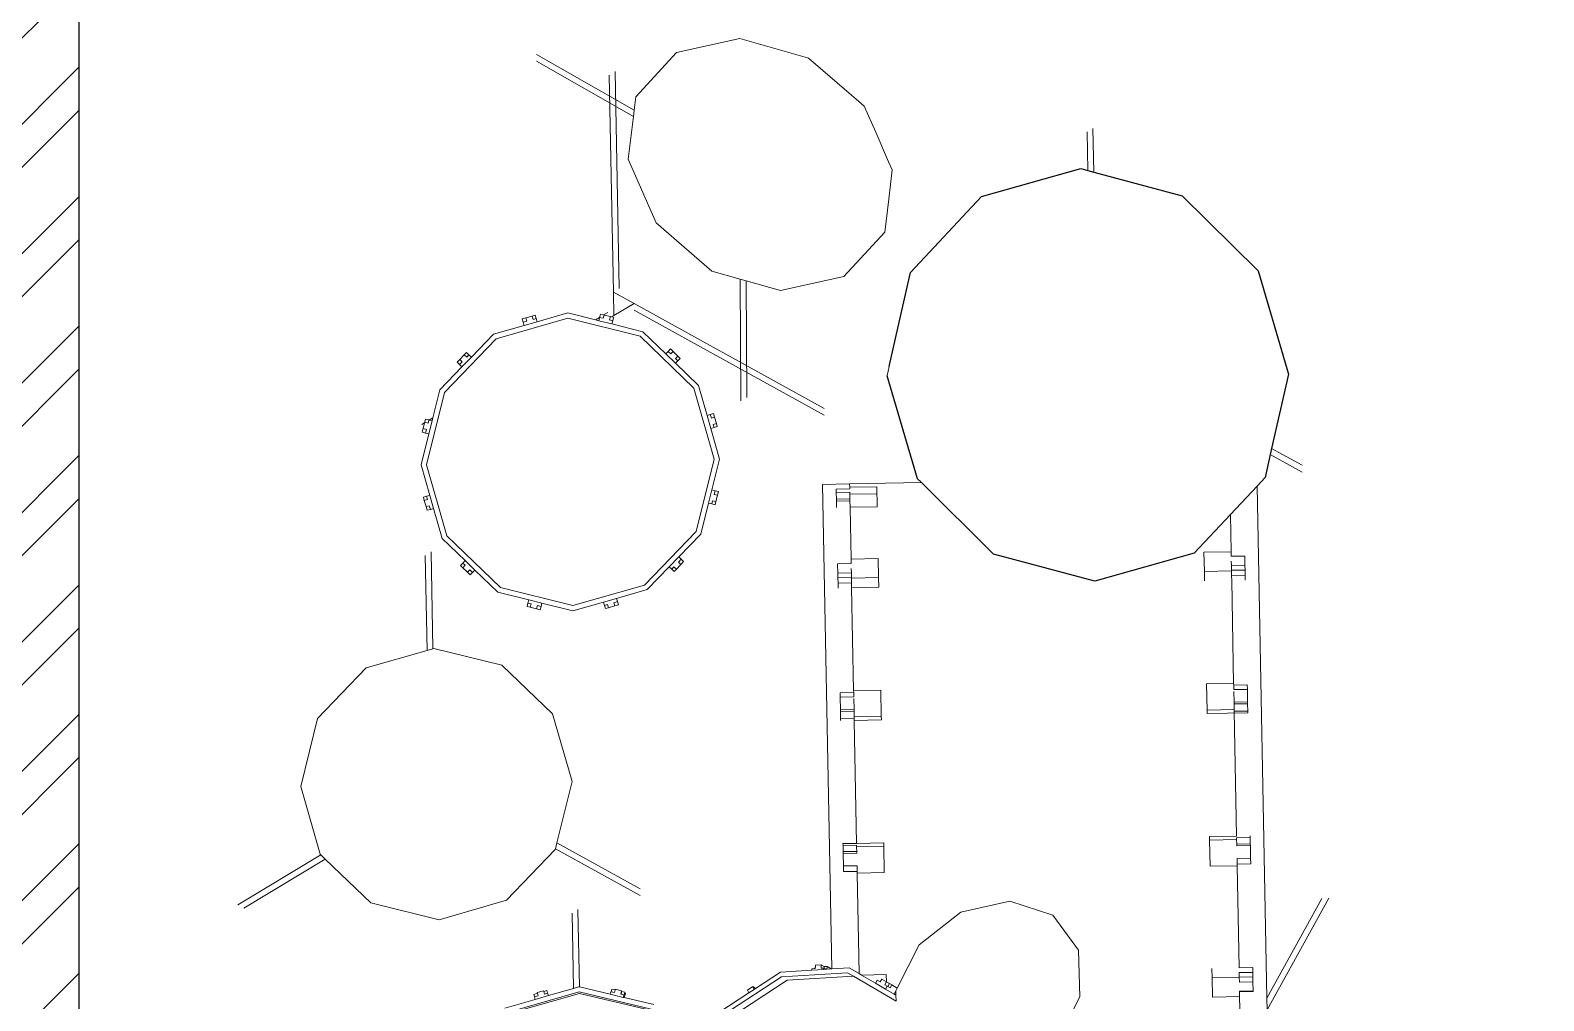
# Model space of a CAD drawing. Header units: metres. Extents: x 217 to 1422, y -179 to 129.
# Drawn here: x 1202.894 to 1205.993, y 42.314 to 44.302 of the extents above; entities that cross this region are included whole.
import ezdxf

# ---------------------------------------------------------------- set-up
doc = ezdxf.new("R2010")
doc.units = ezdxf.units.M
doc.header["$LTSCALE"] = 0.5
doc.header["$MEASUREMENT"] = 0

# ---------------------------------------------------------------- blocks, each defined once
blk = doc.blocks.new('Drum Kit')
at = {"lineweight": 0}
for p, q in [((-9.213, 26.92), (-15.206, 23.611)), ((-14.575, 23.599), (-9.22, 26.555)), ((14.62, 23.782), (13.674, 25.494)), ((14.94, 23.854), (14.039, 25.487)), ((-15.206, 23.611), (-14.575, 23.599)), ((-14.575, 23.599), (12.925, 23.071)), ((-14.226, 22.864), (-14.24, 22.135)), ((-14.194, 22.863), (-14.226, 22.864)), ((-14.194, 22.863), (-14.208, 22.135)), ((-13.697, 22.854), (-14.194, 22.863)), ((-13.697, 22.854), (-13.711, 22.125)), ((-13.697, 22.854), (-13.44, 22.849)), ((-13.44, 22.849), (-13.454, 22.12)), ((-13.194, 22.844), (-13.44, 22.849)), ((-13.208, 22.115), (-13.194, 22.844)), ((-12.937, 22.839), (-13.194, 22.844)), ((-12.951, 22.111), (-12.937, 22.839)), ((-17.296, 22.194), (-14.497, 22.14)), ((-14.497, 22.14), (-14.525, 20.683)), ((-14.24, 22.135), (-14.497, 22.14)), ((-14.208, 22.135), (-14.24, 22.135)), ((-13.711, 22.125), (-13.465, 22.12)), ((-13.493, 20.664), (-13.465, 22.12)), ((-13.465, 22.12), (-13.454, 22.12)), ((-13.454, 22.12), (-13.208, 22.115)), ((-12.951, 22.111), (-7.469, 22.005)), ((-7.469, 22.005), (-7.497, 20.548)), ((-7.375, 22.004), (-7.469, 22.005)), ((-7.361, 22.732), (-7.375, 22.004)), ((-7.075, 21.998), (-7.375, 22.004)), ((-7.061, 22.726), (-7.361, 22.732)), ((-7.061, 22.726), (-7.075, 21.998)), ((-6.383, 22.713), (-7.061, 22.726)), ((-6.383, 22.713), (-6.397, 21.985)), ((-6.397, 21.985), (-6.304, 21.983)), ((-6.383, 22.713), (-6.29, 22.711)), ((-6.29, 22.711), (-6.304, 21.983)), ((-6.304, 21.983), (-6.061, 21.978)), ((-5.953, 22.705), (-6.29, 22.711)), ((-6.089, 20.521), (-6.061, 21.978)), ((-6.061, 21.978), (-5.967, 21.976)), ((-5.967, 21.976), (-5.953, 22.705)), ((-5.86, 22.703), (-5.953, 22.705)), ((-5.902, 20.518), (-5.874, 21.975)), ((-5.874, 21.975), (0.827, 21.846)), ((0.746, 22.576), (0.704, 20.391)), ((0.746, 22.576), (0.841, 22.574)), ((0.841, 22.574), (0.827, 21.846)), ((1.235, 22.567), (0.841, 22.574)), ((1.235, 22.567), (1.221, 21.838)), ((1.33, 22.565), (1.235, 22.567)), ((1.33, 22.565), (1.316, 21.837)), ((2.006, 22.552), (1.33, 22.565)), ((2.006, 22.552), (1.992, 21.824)), ((2.247, 22.547), (2.006, 22.552)), ((2.233, 21.819), (2.247, 22.547)), ((7.867, 22.44), (8.125, 22.435)), ((8.125, 22.435), (8.111, 21.706)), ((8.413, 22.429), (8.125, 22.435)), ((8.413, 22.429), (8.399, 21.701)), ((8.671, 22.424), (8.413, 22.429)), ((8.671, 22.424), (8.657, 21.696)), ((9.166, 22.415), (8.671, 22.424)), ((9.166, 22.415), (9.152, 21.686)), ((0.922, 21.844), (0.827, 21.846)), ((0.922, 21.844), (0.894, 20.387)), ((1.221, 21.838), (0.922, 21.844)), ((1.316, 21.837), (1.221, 21.838)), ((1.316, 21.837), (1.897, 21.825)), ((1.992, 21.824), (2.233, 21.819)), ((2.233, 21.819), (2.328, 21.817)), ((2.3, 20.36), (2.328, 21.817)), ((7.853, 21.711), (2.328, 21.817)), ((7.853, 21.711), (8.111, 21.706)), ((8.369, 21.701), (8.111, 21.706)), ((8.369, 21.701), (8.341, 20.244)), ((8.399, 21.701), (8.369, 21.701)), ((8.657, 21.696), (8.399, 21.701)), ((8.657, 21.696), (8.894, 21.691)), ((9.152, 21.686), (9.397, 21.681)), ((9.369, 20.225), (9.397, 21.681)), ((11.396, 21.643), (9.397, 21.681)), ((-14.525, 20.683), (-13.493, 20.664)), ((-12.979, 20.654), (-13.493, 20.664)), ((-7.497, 20.548), (-6.089, 20.521)), ((-5.902, 20.518), (-6.089, 20.521)), ((0.704, 20.391), (0.894, 20.387)), ((0.894, 20.387), (2.3, 20.36)), ((7.825, 20.254), (8.341, 20.244)), ((8.341, 20.244), (9.369, 20.225)), ((29.789, 14.31), (32.126, 14.265)), ((29.874, 13.992), (31.938, 13.953)), ((-14.505, 13.558), (-15.813, 12.891)), ((-12, 13.49), (-14.505, 13.558)), ((-10.123, 12.118), (-12, 13.49)), ((-9.375, 9.809), (-10.123, 12.118)), ((-9.958, 7.182), (-9.375, 9.809)), ((-11.715, 4.94), (-9.958, 7.182)), ((-14.036, 3.757), (-11.715, 4.94)), ((13.109, 5.058), (13.035, 1.207)), ((-13.396, 1.407), (-14.731, 3.7)), ((-14.731, 3.7), (-14.414, 3.692)), ((-14.414, 3.692), (-14.209, 3.686)), ((-14.36, 3.599), (-14.414, 3.692)), ((-14.36, 3.599), (-14.209, 3.686)), ((-14.089, 3.133), (-14.36, 3.599)), ((-14.209, 3.686), (-14.176, 3.685)), ((-14.176, 3.685), (-14.036, 3.757)), ((-14.036, 3.757), (-13.869, 3.469)), ((-13.869, 3.469), (-14.024, 3.379)), ((-14.024, 3.379), (-13.949, 3.25)), ((-13.794, 3.34), (-13.949, 3.25)), ((-13.949, 3.25), (-13.933, 3.223)), ((-13.794, 3.34), (-13.869, 3.469)), ((-13.703, 3.185), (-13.794, 3.34)), ((18.849, 3.22), (19.344, 3.332)), ((28.338, 3.303), (26.554, 3.089)), ((29.901, 3.49), (28.338, 3.303)), ((30.344, 3.296), (29.901, 3.49)), ((31.926, 2.605), (30.344, 3.296)), ((-14.089, 3.133), (-13.933, 3.223)), ((-13.776, 2.595), (-14.089, 3.133)), ((-13.933, 3.223), (-13.859, 3.095)), ((-13.703, 3.185), (-13.859, 3.095)), ((-13.776, 2.595), (-13.62, 2.686)), ((-13.34, 1.847), (-13.776, 2.595)), ((-13.553, 2.927), (-13.708, 2.836)), ((-13.708, 2.836), (-13.62, 2.686)), ((-13.703, 3.185), (-13.699, 3.178)), ((-13.314, 3.171), (-13.699, 3.178)), ((-13.699, 3.178), (-13.553, 2.927)), ((-13.314, 3.171), (-13.34, 1.847)), ((-7.861, 1.608), (-7.833, 3.065)), ((-7.833, 3.065), (-6.425, 3.038)), ((-6.425, 3.038), (-6.453, 1.581)), ((-6.238, 3.035), (-6.425, 3.038)), ((-6.238, 3.035), (-6.265, 1.578)), ((0.34, 1.451), (0.368, 2.908)), ((0.368, 2.908), (0.558, 2.904)), ((0.53, 1.447), (0.558, 2.904)), ((0.558, 2.904), (1.965, 2.877)), ((1.965, 2.877), (1.937, 1.42)), ((7.461, 1.314), (7.489, 2.771)), ((7.489, 2.771), (8.005, 2.761)), ((7.977, 1.304), (8.005, 2.761)), ((8.005, 2.761), (9.034, 2.741)), ((9.034, 2.741), (9.006, 1.285)), ((11.782, 1.231), (11.81, 2.688)), ((11.81, 2.688), (12.888, 2.667)), ((12.486, 1.218), (12.514, 2.675)), ((12.888, 2.667), (12.86, 1.211)), ((26.554, 3.089), (24.181, 0.897)), ((33.326, 1.993), (31.926, 2.605)), ((-13.261, 1.712), (-13.34, 1.847)), ((-13.261, 1.712), (-7.861, 1.608)), ((-12.951, 1.178), (-13.261, 1.712)), ((33.7, 1.559), (33.326, 1.993)), ((-13.612, -2.143), (-13.396, 1.407)), ((-13.431, -2.454), (-13.215, 1.097)), ((-13.396, 1.407), (-13.215, 1.097)), ((-13.007, 0.25), (-12.951, 1.178)), ((-7.767, 1.607), (-7.861, 1.608)), ((-7.781, 0.878), (-7.767, 1.607)), ((-7.48, 0.872), (-7.781, 0.878)), ((-7.466, 1.601), (-7.767, 1.607)), ((-7.48, 0.872), (-7.466, 1.601)), ((-6.803, 0.859), (-7.48, 0.872)), ((-6.803, 0.859), (-6.789, 1.588)), ((-6.803, 0.859), (-6.709, 0.858)), ((-6.789, 1.588), (-6.695, 1.586)), ((-6.709, 0.858), (-6.695, 1.586)), ((-6.373, 0.851), (-6.709, 0.858)), ((-6.695, 1.586), (-6.453, 1.581)), ((-6.453, 1.581), (-6.359, 1.58)), ((-6.359, 1.58), (-6.373, 0.851)), ((-6.279, 0.849), (-6.373, 0.851)), ((-6.265, 1.578), (-6.279, 0.849)), ((-6.265, 1.578), (0.34, 1.451)), ((0.34, 1.451), (0.435, 1.449)), ((0.421, 0.721), (0.435, 1.449)), ((0.53, 1.447), (0.435, 1.449)), ((0.829, 1.442), (0.53, 1.447)), ((0.815, 0.713), (0.829, 1.442)), ((0.924, 1.44), (0.829, 1.442)), ((0.91, 0.711), (0.924, 1.44)), ((0.924, 1.44), (1.506, 1.429)), ((1.587, 0.698), (1.601, 1.427)), ((1.601, 1.427), (1.842, 1.422)), ((1.842, 1.422), (1.828, 0.694)), ((1.842, 1.422), (1.937, 1.42)), ((7.461, 1.314), (1.937, 1.42)), ((7.461, 1.314), (7.719, 1.309)), ((7.705, 0.581), (7.719, 1.309)), ((7.977, 1.304), (7.719, 1.309)), ((8.008, 1.304), (7.977, 1.304)), ((7.994, 0.575), (8.008, 1.304)), ((8.266, 1.299), (8.008, 1.304)), ((8.252, 0.57), (8.266, 1.299)), ((8.266, 1.299), (8.502, 1.294)), ((8.746, 0.561), (8.76, 1.289)), ((8.76, 1.289), (9.006, 1.285)), ((11.782, 1.231), (9.006, 1.285)), ((11.782, 1.231), (12.134, 1.224)), ((12.12, 0.496), (12.134, 1.224)), ((12.239, 1.222), (12.134, 1.224)), ((12.225, 0.494), (12.239, 1.222)), ((12.486, 1.218), (12.239, 1.222)), ((12.591, 1.216), (12.486, 1.218)), ((12.577, 0.487), (12.591, 1.216)), ((12.757, 0.484), (12.771, 1.212)), ((12.771, 1.212), (12.86, 1.211)), ((12.86, 1.211), (13.035, 1.207)), ((13.035, 1.207), (13.007, -0.25)), ((24.181, 0.897), (23.419, -2.499)), ((33.918, 1.307), (33.7, 1.559)), ((35.911, -1.001), (33.918, 1.307)), ((-13.023, -0.016), (-13.009, 0.221)), ((-13.009, 0.221), (-13.007, 0.25)), ((-13.009, 0.221), (-12.877, -0.006)), ((-13.007, 0.25), (13.007, -0.25)), ((0.326, 0.722), (0.421, 0.721)), ((0.815, 0.713), (0.421, 0.721)), ((0.91, 0.711), (0.815, 0.713)), ((1.587, 0.698), (0.91, 0.711)), ((1.828, 0.694), (1.587, 0.698)), ((7.447, 0.586), (7.705, 0.581)), ((7.994, 0.575), (7.705, 0.581)), ((8.252, 0.57), (7.994, 0.575)), ((8.746, 0.561), (8.252, 0.57)), ((11.768, 0.503), (12.12, 0.496)), ((12.225, 0.494), (12.12, 0.496)), ((12.577, 0.487), (12.225, 0.494)), ((12.757, 0.484), (12.577, 0.487)), ((-13.072, -0.824), (-13.033, -0.177)), ((-13.033, -0.177), (-13.026, -0.059)), ((-13.033, -0.177), (-12.96, -0.173)), ((-13.026, -0.059), (-13.023, -0.016)), ((-13.026, -0.059), (-12.964, -0.166)), ((-12.877, -0.006), (-13.023, -0.016)), ((-12.989, -0.657), (-12.999, -0.819)), ((-12.988, -0.638), (-12.989, -0.657)), ((-12.916, -0.653), (-12.989, -0.657)), ((-12.915, -0.633), (-12.988, -0.638)), ((-12.96, -0.173), (-12.969, -0.327)), ((-12.796, -0.316), (-12.969, -0.327)), ((-12.886, -0.161), (-12.964, -0.166)), ((-12.964, -0.166), (-12.96, -0.173)), ((-12.915, -0.633), (-12.916, -0.653)), ((-12.814, -0.627), (-12.915, -0.633)), ((-12.886, -0.161), (-12.877, -0.006)), ((-12.796, -0.316), (-12.886, -0.161)), ((-12.796, -0.316), (-12.814, -0.627)), ((22.364, -10.361), (16.731, -0.155)), ((22.729, -10.368), (17.095, -0.162)), ((-13.175, -2.502), (-13.072, -0.824)), ((-13.072, -0.824), (-12.999, -0.819)), ((35.925, -1.053), (35.911, -1.001)), ((36.963, -4.69), (35.925, -1.053)), ((-15.705, -5.34), (-13.612, -2.143)), ((-15.525, -5.65), (-13.431, -2.454)), ((-14.05, -3.839), (-13.175, -2.502)), ((23.419, -2.499), (23.947, -4.346)), ((-14.288, -4.203), (-14.105, -3.923)), ((-13.96, -3.994), (-14.143, -4.274)), ((-14.105, -3.923), (-14.05, -3.839)), ((-13.96, -3.994), (-14.105, -3.923)), ((-13.96, -3.994), (-14.05, -3.839)), ((-15.345, -5.815), (-14.288, -4.203)), ((-14.143, -4.274), (-14.288, -4.203)), ((17.492, -4.628), (24.037, -4.662)), ((23.947, -4.346), (17.676, -4.313)), ((23.947, -4.346), (24.037, -4.662)), ((24.037, -4.662), (24.472, -6.188)), ((36.201, -8.085), (36.963, -4.69)), ((12.007, -6.367), (10.348, -6.781)), ((14.368, -6.059), (10.485, -7.028)), ((12.088, -5.971), (11.919, -6.013)), ((11.919, -6.013), (11.963, -6.19)), ((11.963, -6.19), (12.132, -6.148)), ((12.007, -6.367), (11.963, -6.19)), ((12.714, -6.191), (12.007, -6.367)), ((12.088, -5.971), (12.428, -5.886)), ((12.088, -5.971), (12.132, -6.148)), ((12.428, -5.886), (12.626, -5.837)), ((12.428, -5.886), (12.472, -6.063)), ((12.472, -6.063), (12.67, -6.014)), ((12.626, -5.837), (12.67, -6.014)), ((12.714, -6.191), (12.67, -6.014)), ((14.373, -5.777), (12.714, -6.191)), ((14.368, -6.059), (18.187, -7.154)), ((16.017, -6.248), (14.373, -5.777)), ((16.017, -6.248), (16.067, -6.073)), ((16.017, -6.248), (16.717, -6.448)), ((16.117, -5.898), (16.067, -6.073)), ((16.067, -6.073), (16.234, -6.121)), ((16.285, -5.945), (16.117, -5.898)), ((16.285, -5.945), (16.234, -6.121)), ((16.285, -5.945), (16.621, -6.042)), ((16.621, -6.042), (16.571, -6.217)), ((16.571, -6.217), (16.767, -6.273)), ((16.621, -6.042), (16.818, -6.098)), ((16.717, -6.448), (16.767, -6.273)), ((18.332, -6.911), (16.717, -6.448)), ((16.818, -6.098), (16.767, -6.273)), ((24.472, -6.188), (27.057, -9.182)), ((10.485, -7.028), (7.606, -9.809)), ((10.348, -6.781), (9.118, -7.969)), ((20.967, -10.032), (18.187, -7.154)), ((19.52, -8.141), (18.332, -6.911)), ((8.466, -8.092), (8.341, -8.213)), ((8.466, -8.092), (8.718, -7.849)), ((8.466, -8.092), (8.592, -8.223)), ((9.118, -7.969), (8.594, -8.475)), ((8.718, -7.849), (8.865, -7.707)), ((8.718, -7.849), (8.844, -7.98)), ((8.844, -7.98), (8.991, -7.838)), ((8.865, -7.707), (8.991, -7.838)), ((9.118, -7.969), (8.991, -7.838)), ((19.52, -8.141), (19.651, -8.015)), ((19.782, -7.888), (19.651, -8.015)), ((19.651, -8.015), (19.772, -8.14)), ((19.903, -8.013), (19.772, -8.14)), ((19.903, -8.013), (19.782, -7.888)), ((19.903, -8.013), (20.147, -8.265)), ((33.829, -10.277), (36.201, -8.085)), ((8.594, -8.475), (7.364, -9.663)), ((8.341, -8.213), (8.467, -8.344)), ((8.467, -8.344), (8.592, -8.223)), ((8.594, -8.475), (8.467, -8.344)), ((20.026, -8.665), (19.52, -8.141)), ((20.147, -8.265), (20.016, -8.392)), ((20.016, -8.392), (20.157, -8.539)), ((20.026, -8.665), (20.157, -8.539)), ((21.214, -9.895), (20.026, -8.665)), ((20.147, -8.265), (20.288, -8.412)), ((20.288, -8.412), (20.157, -8.539)), ((-14.32, -13.298), (-15.242, -9.428)), ((-14.246, -13.319), (-15.168, -9.449)), ((-14.549, -10.888), (-14.925, -9.311)), ((7.364, -9.663), (6.893, -11.307)), ((27.057, -9.182), (30.482, -10.679)), ((-9.064, -10.034), (-6.552, -14.584)), ((-6.235, -14.506), (-8.699, -10.041)), ((7.606, -9.809), (6.504, -13.656)), ((21.936, -13.916), (20.967, -10.032)), ((21.628, -11.554), (21.214, -9.895)), ((22.729, -10.368), (22.077, -11.449)), ((23.339, -11.473), (22.729, -10.368)), ((30.482, -10.679), (32.772, -10.404)), ((32.772, -10.404), (33.112, -10.363)), ((32.772, -10.404), (35.734, -15.597)), ((33.112, -10.363), (33.829, -10.277)), ((36.098, -15.598), (33.112, -10.363)), ((-14.549, -10.888), (-14.333, -10.832)), ((-14.536, -10.945), (-14.549, -10.888)), ((-14.536, -10.945), (-14.395, -10.909)), ((-14.368, -11.65), (-14.536, -10.945)), ((-14.259, -10.853), (-14.432, -10.898)), ((-14.432, -10.898), (-14.395, -10.909)), ((-14.395, -10.909), (-14.36, -11.058)), ((-14.219, -11.021), (-14.36, -11.058)), ((-14.36, -11.058), (-14.355, -11.077)), ((-14.182, -11.032), (-14.355, -11.077)), ((-14.333, -10.832), (-14.259, -10.853)), ((-14.219, -11.021), (-14.259, -10.853)), ((-14.182, -11.032), (-14.219, -11.021)), ((-14.182, -11.032), (-14.101, -11.371)), ((-14.101, -11.371), (-14.134, -11.379)), ((6.486, -11.403), (6.543, -11.207)), ((6.543, -11.207), (6.718, -11.257)), ((6.661, -11.453), (6.718, -11.257)), ((6.893, -11.307), (6.692, -12.007)), ((6.893, -11.307), (6.718, -11.257)), ((23.527, -11.161), (35.182, -11.385)), ((-14.368, -11.65), (-14.227, -11.613)), ((-13.975, -13.3), (-14.368, -11.65)), ((-14.134, -11.379), (-14.274, -11.416)), ((-14.274, -11.416), (-14.232, -11.594)), ((-14.091, -11.557), (-14.232, -11.594)), ((-14.232, -11.594), (-14.227, -11.613)), ((-14.134, -11.379), (-14.091, -11.557)), ((6.692, -12.007), (6.221, -13.651)), ((6.39, -11.74), (6.342, -11.907)), ((6.342, -11.907), (6.517, -11.957)), ((6.39, -11.74), (6.486, -11.403)), ((6.39, -11.74), (6.565, -11.79)), ((6.486, -11.403), (6.661, -11.453)), ((6.517, -11.957), (6.565, -11.79)), ((6.692, -12.007), (6.517, -11.957)), ((21.628, -11.554), (21.805, -11.51)), ((21.805, -12.261), (21.628, -11.554)), ((21.982, -11.466), (21.805, -11.51)), ((21.805, -11.51), (21.847, -11.679)), ((22.024, -11.635), (21.847, -11.679)), ((22.109, -11.975), (21.932, -12.019)), ((21.932, -12.019), (21.981, -12.217)), ((22.158, -12.173), (21.981, -12.217)), ((22.006, -11.565), (21.982, -11.466)), ((22.006, -11.565), (22.077, -11.449)), ((22.024, -11.635), (22.006, -11.565)), ((22.024, -11.635), (22.109, -11.975)), ((22.077, -11.449), (23.339, -11.473)), ((22.109, -11.975), (22.114, -11.997)), ((22.114, -11.997), (22.253, -11.767)), ((22.114, -11.997), (22.158, -12.173)), ((23.339, -11.473), (34.994, -11.697)), ((21.805, -12.261), (21.981, -12.217)), ((21.849, -12.437), (21.805, -12.261)), ((21.849, -12.437), (21.981, -12.217)), ((22.219, -13.92), (21.849, -12.437)), ((-15.423, -17.145), (-14.32, -13.298)), ((-15.349, -17.167), (-14.246, -13.319)), ((-14.441, -14.966), (-14.053, -13.614)), ((-14.053, -13.614), (-13.97, -13.322)), ((-14.053, -13.614), (-10.011, -13.692)), ((-13.97, -13.322), (-13.975, -13.3)), ((-9.822, -13.38), (-13.975, -13.3)), ((-2.94, -13.691), (-6.235, -14.506)), ((0.684, -14.736), (-2.94, -13.691)), ((6.221, -13.651), (6.635, -15.31)), ((6.504, -13.656), (7.472, -17.539)), ((-6.601, -14.597), (-9.318, -17.212)), ((-6.552, -14.584), (-6.601, -14.597)), ((-6.235, -14.506), (-6.552, -14.584)), ((20.833, -17.763), (21.936, -13.916)), ((21.748, -15.564), (22.219, -13.92)), ((-14.641, -15.667), (-14.441, -14.966)), ((-14.441, -14.966), (-14.307, -15.004)), ((-14.307, -15.004), (-14.355, -15.172)), ((-14.221, -15.21), (-14.355, -15.172)), ((-14.173, -15.043), (-14.307, -15.004)), ((-14.184, -15.221), (-14.28, -15.558)), ((-14.221, -15.21), (-14.173, -15.043)), ((-14.184, -15.221), (-14.221, -15.21)), ((3.299, -17.454), (0.684, -14.736)), ((6.281, -15.399), (6.458, -15.354)), ((6.331, -15.597), (6.281, -15.399)), ((6.635, -15.31), (6.458, -15.354)), ((6.507, -15.553), (6.458, -15.354)), ((6.635, -15.31), (6.811, -16.017)), ((-15.112, -17.31), (-14.641, -15.667)), ((-14.641, -15.667), (-14.508, -15.705)), ((-14.451, -15.509), (-14.508, -15.705)), ((-14.374, -15.743), (-14.508, -15.705)), ((-14.317, -15.547), (-14.451, -15.509)), ((-14.317, -15.547), (-14.374, -15.743)), ((-14.28, -15.558), (-14.317, -15.547)), ((6.331, -15.597), (6.507, -15.553)), ((6.416, -15.937), (6.331, -15.597)), ((6.416, -15.937), (6.592, -15.892)), ((6.416, -15.937), (6.458, -16.105)), ((6.458, -16.105), (6.634, -16.061)), ((6.634, -16.061), (6.592, -15.892)), ((6.811, -16.017), (6.634, -16.061)), ((6.811, -16.017), (7.225, -17.676)), ((21.547, -16.265), (21.748, -15.564)), ((21.778, -16.119), (21.722, -16.315)), ((21.748, -15.564), (21.923, -15.614)), ((21.953, -16.169), (21.778, -16.119)), ((21.923, -15.614), (21.875, -15.782)), ((22.05, -15.832), (21.875, -15.782)), ((21.953, -16.169), (21.897, -16.365)), ((22.098, -15.665), (21.923, -15.614)), ((22.05, -15.832), (21.953, -16.169)), ((22.05, -15.832), (22.098, -15.665)), ((21.076, -17.909), (21.547, -16.265)), ((21.547, -16.265), (21.722, -16.315)), ((21.897, -16.365), (21.722, -16.315)), ((-9.318, -17.212), (-10.364, -20.835)), ((4.205, -21.115), (3.299, -17.454)), ((7.225, -17.676), (8.413, -18.906)), ((7.472, -17.539), (10.253, -20.418)), ((17.955, -20.543), (20.833, -17.763)), ((19.846, -19.097), (21.076, -17.909)), ((8.151, -19.159), (8.282, -19.033)), ((8.293, -19.306), (8.151, -19.159)), ((8.413, -18.906), (8.282, -19.033)), ((8.424, -19.18), (8.282, -19.033)), ((8.293, -19.306), (8.424, -19.18)), ((8.536, -19.558), (8.293, -19.306)), ((8.413, -18.906), (8.919, -19.43)), ((8.536, -19.558), (8.667, -19.432)), ((8.788, -19.557), (8.667, -19.432)), ((8.919, -19.43), (8.788, -19.557)), ((8.919, -19.43), (10.107, -20.66)), ((19.322, -19.603), (19.846, -19.097)), ((19.974, -19.48), (19.722, -19.723)), ((19.846, -19.097), (19.972, -19.228)), ((19.972, -19.228), (19.847, -19.349)), ((19.974, -19.48), (19.847, -19.349)), ((20.099, -19.359), (19.972, -19.228)), ((19.974, -19.48), (20.099, -19.359)), ((8.536, -19.558), (8.657, -19.684)), ((8.657, -19.684), (8.788, -19.557)), ((18.092, -20.791), (19.322, -19.603)), ((19.322, -19.603), (19.448, -19.734)), ((19.595, -19.592), (19.448, -19.734)), ((19.575, -19.865), (19.448, -19.734)), ((19.722, -19.723), (19.575, -19.865)), ((19.722, -19.723), (19.595, -19.592)), ((-10.364, -20.835), (-9.458, -24.496)), ((4.191, -21.164), (4.205, -21.115)), ((10.107, -20.66), (11.722, -21.123)), ((10.253, -20.418), (14.071, -21.512)), ((14.071, -21.512), (17.955, -20.543)), ((16.582, -21.167), (18.092, -20.791)), ((3.159, -24.739), (4.1, -21.477)), ((4.1, -21.477), (4.191, -21.164)), ((4.1, -21.477), (9.2, -21.575)), ((9.388, -21.263), (4.191, -21.164)), ((11.622, -21.473), (11.672, -21.298)), ((11.818, -21.53), (11.622, -21.473)), ((11.722, -21.123), (11.672, -21.298)), ((11.868, -21.355), (11.672, -21.298)), ((11.722, -21.123), (12.423, -21.324)), ((11.818, -21.53), (11.868, -21.355)), ((12.155, -21.626), (11.818, -21.53)), ((12.155, -21.626), (12.205, -21.451)), ((12.155, -21.626), (12.322, -21.674)), ((12.372, -21.499), (12.205, -21.451)), ((12.322, -21.674), (12.372, -21.499)), ((12.423, -21.324), (12.372, -21.499)), ((12.423, -21.324), (14.066, -21.795)), ((14.066, -21.795), (15.726, -21.381)), ((15.726, -21.381), (16.433, -21.205)), ((15.726, -21.381), (15.77, -21.558)), ((15.968, -21.508), (15.77, -21.558)), ((15.814, -21.735), (15.77, -21.558)), ((16.012, -21.685), (15.814, -21.735)), ((16.012, -21.685), (15.968, -21.508)), ((16.316, -21.609), (16.012, -21.685)), ((16.316, -21.609), (16.231, -21.749)), ((16.477, -21.381), (16.308, -21.424)), ((16.352, -21.6), (16.308, -21.424)), ((16.352, -21.6), (16.316, -21.609)), ((16.352, -21.6), (16.521, -21.558)), ((16.433, -21.205), (16.582, -21.167)), ((16.433, -21.205), (16.47, -21.354)), ((16.582, -21.167), (16.47, -21.354)), ((16.47, -21.354), (16.477, -21.381)), ((16.521, -21.558), (16.477, -21.381)), ((-9.458, -24.496), (-7.105, -26.942)), ((0.442, -27.354), (3.159, -24.739)), ((-7.105, -26.942), (-9.739, -31.309)), ((-9.563, -31.628), (-6.878, -27.178)), ((-7.105, -26.942), (-6.878, -27.178)), ((-6.878, -27.178), (-6.843, -27.214)), ((-6.843, -27.214), (-3.219, -28.26)), ((-3.219, -28.26), (0.442, -27.354))]:
    blk.add_line(p, q, dxfattribs=at)
blk.add_lwpolyline([(19.344, 3.332), (21.799, 3.887), (24.397, 4.474), (28.47, 8.277), (29.977, 13.611), (29.874, 13.992), (29.789, 14.31), (28.514, 19.046), (24.473, 23.126), (18.937, 24.758), (14.94, 23.854), (14.62, 23.782), (13.389, 23.504), (12.925, 23.071), (11.396, 21.643), (9.315, 19.7), (7.809, 14.367), (9.272, 8.932), (13.109, 5.058), (13.313, 4.852), (18.849, 3.22)])
blk = doc.blocks.new('PLAN GF')
at = {"ltscale": 0.5, "transparency": 33554636}
h = blk.add_hatch(dxfattribs=at)
h.set_pattern_fill('ANSI32', color=256, scale=0.5)
h.set_pattern_definition([(45, (801.5905, 0), (-0.13258252, 0.13258252), []), (45, (801.67888, 0), (-0.13258252, 0.13258252), [])])
h.paths.add_polyline_path([(1131.2794, 82.7722), (1121.0066, 82.7722), (1121.0066, 81.1956), (1121.2066, 81.1956), (1121.2066, 82.5722), (1128.4523, 82.5722), (1128.4523, 78.7956), (1128.5573, 78.7956), (1128.6523, 78.7956), (1128.6523, 82.5722), (1131.2794, 82.5722)])
h.paths.add_polyline_path([(1121.2066, 79.6956), (1121.0066, 79.6956), (1121.0066, 76.6956), (1121.2066, 76.6956)])
h.paths.add_polyline_path([(1121.2066, 75.1956), (1121.0066, 75.1956), (1121.0066, 72.2423), (1121.2066, 72.2423), (1121.2066, 73.6189), (1128.4523, 73.6189), (1128.4523, 69.8423), (1128.6523, 69.8423), (1128.6523, 73.6189), (1128.6523, 77.3956), (1128.4523, 77.3956), (1128.4523, 73.8189), (1121.2066, 73.8189)])
h.paths.add_polyline_path([(1121.2066, 70.7423), (1121.0066, 70.7423), (1121.0066, 67.7423), (1121.2066, 67.7423)])
h.paths.add_polyline_path([(1128.6523, 68.4423), (1128.4523, 68.4423), (1128.4523, 64.8657), (1121.2066, 64.8657), (1121.2066, 66.2423), (1121.0066, 66.2423), (1121.0066, 63.2891), (1121.2066, 63.2891), (1121.2066, 64.6657), (1128.4523, 64.6657), (1128.4523, 60.8891), (1128.6523, 60.8891), (1128.6523, 64.6657)])
h.paths.add_polyline_path([(1121.2066, 61.7891), (1121.0066, 61.7891), (1121.0066, 58.7891), (1121.2066, 58.7891)])
h.paths.add_polyline_path([(1130.7688, 55.7124), (1128.6523, 55.7124), (1128.6523, 59.4891), (1128.4523, 59.4891), (1128.4523, 55.9124), (1121.2066, 55.9124), (1121.2066, 57.2891), (1121.0066, 57.2891), (1121.0066, 55.7124), (1121.0066, 47.7592), (1121.2066, 47.7592), (1121.2066, 55.5124), (1130.5688, 55.5124), (1130.5688, 53.813), (1130.6738, 53.813), (1130.7688, 53.813)])
h.paths.add_polyline_path([(1130.7688, 52.413), (1130.5688, 52.413), (1130.5688, 47.7592), (1130.7688, 47.7592)], flags=17)
h.paths.add_polyline_path([(1136.9948, 47.8592), (1132.8137, 47.8592), (1132.8137, 37.599), (1133.0137, 37.599), (1133.0137, 47.6592), (1136.9948, 47.6592)])
h.paths.add_polyline_path([(1142.5759, 47.8592), (1138.3948, 47.8592), (1138.3948, 47.6592), (1142.3759, 47.6592), (1142.3759, 37.599), (1142.5759, 37.599)])
h.paths.add_polyline_path([(1136.1606, 58.2856), (1135.8384, 58.2856), (1135.8384, 57.209), (1136.0384, 57.209), (1136.0384, 58.0856), (1136.1606, 58.0856)])
h.paths.add_polyline_path([(1144.2006, 58.2856), (1137.1606, 58.2856), (1137.1606, 58.0856), (1144.2006, 58.0856)])
h.paths.add_polyline_path([(1136.0384, 55.709), (1135.8384, 55.709), (1135.8384, 52.709), (1136.0384, 52.709)])
h.paths.add_polyline_path([(1136.0384, 51.209), (1135.8384, 51.209), (1135.8384, 50.1324), (1137.7195, 50.1324), (1137.7195, 50.3324), (1136.0384, 50.3324)])
h.paths.add_polyline_path([(1142.2195, 50.3324), (1139.2195, 50.3324), (1139.2195, 50.1324), (1142.2195, 50.1324)])
h.paths.add_polyline_path([(1151.7817, 50.3324), (1148.7817, 50.3324), (1148.7817, 50.1324), (1151.7817, 50.1324)])
h.paths.add_polyline_path([(1156.8439, 50.3324), (1155.1628, 50.3324), (1155.1628, 58.0856), (1155.4853, 58.0856), (1155.4853, 58.2856), (1154.9628, 58.2856), (1154.9628, 58.1056), (1154.9628, 56.9056), (1154.9628, 50.3324), (1153.2817, 50.3324), (1153.2817, 50.1324), (1155.1628, 50.1324), (1156.8439, 50.1324)])
h.paths.add_polyline_path([(1153.7628, 58.2856), (1146.7438, 58.2856), (1146.7438, 58.0856), (1153.7628, 58.0856)])
h.paths.add_polyline_path([(1145.7438, 58.2856), (1145.4006, 58.2856), (1145.4006, 58.1056), (1145.4006, 56.9056), (1145.4006, 50.3324), (1143.7195, 50.3324), (1143.7195, 50.1324), (1145.6006, 50.1324), (1147.2817, 50.1324), (1147.2817, 50.3324), (1145.6006, 50.3324), (1145.6006, 58.0856), (1145.7438, 58.0856)])
h.paths.add_polyline_path([(1163.325, 58.2856), (1156.4853, 58.2856), (1156.4853, 58.0856), (1163.325, 58.0856)])
h.paths.add_polyline_path([(1164.725, 58.2856), (1164.525, 58.2856), (1164.525, 58.1056), (1164.525, 56.9056), (1164.525, 50.3324), (1162.8439, 50.3324), (1162.8439, 50.1324), (1164.725, 50.1324)])
h.paths.add_polyline_path([(1161.3439, 50.3324), (1158.3439, 50.3324), (1158.3439, 50.1324), (1161.3439, 50.1324)])
h.paths.add_polyline_path([(1145.6736, 92.018), (1145.4736, 92.018), (1145.4736, 91.0851), (1145.6736, 91.0851)])
h.paths.add_polyline_path([(1145.6736, 89.8851), (1145.4736, 89.8851), (1145.4736, 85.9877), (1151.0636, 85.9877), (1151.0636, 86.1877), (1145.6736, 86.1877), (1145.6736, 87.6377), (1145.6736, 87.9877), (1145.6736, 88.3377), (1145.6736, 88.6877), (1145.6736, 89.0587), (1146.7236, 89.0587), (1146.7236, 89.2377), (1148.9653, 89.2377), (1148.9653, 89.2587), (1148.2482, 89.2587), (1145.6736, 89.2587)])
h.paths.add_polyline_path([(1150.3736, 90.0902), (1150.1736, 90.0902), (1150.1736, 89.2587), (1149.1653, 89.2587), (1149.1653, 89.0587), (1150.3736, 89.0587)])
h.paths.add_polyline_path([(1150.3736, 92.2067), (1150.1736, 92.2067), (1150.1736, 91.9742), (1150.3736, 91.9742)])
h.paths.add_polyline_path([(1150.3736, 93.481), (1150.1736, 93.481), (1150.1736, 93.2067), (1150.2786, 93.2067), (1150.3736, 93.2067)])
h.paths.add_polyline_path([(1145.6736, 94.1492), (1145.4736, 94.1492), (1145.4736, 93.218), (1145.6736, 93.218)])
h.paths.add_polyline_path([(1145.6736, 95.7877), (1150.1736, 95.7877), (1150.1736, 95.5985), (1150.3736, 95.5985), (1150.3736, 95.7877), (1150.9536, 95.7877), (1150.9536, 95.9877), (1145.4736, 95.9877), (1145.4736, 95.3492), (1145.6736, 95.3492)])
h.paths.add_polyline_path([(1160.4736, 95.9877), (1154.9936, 95.9877), (1154.9936, 95.7877), (1160.2736, 95.7877), (1160.2736, 92.9587), (1155.5736, 92.9587), (1155.5736, 92.7587), (1155.7736, 92.7587), (1156.728, 92.7587), (1160.2736, 92.7587), (1160.2736, 89.2587), (1156.9819, 89.2587), (1156.9819, 89.2377), (1159.2236, 89.2377), (1159.2236, 89.0587), (1160.2736, 89.0587), (1160.2736, 86.1877), (1154.8836, 86.1877), (1154.8836, 85.9877), (1160.4736, 85.9877)])
h.paths.add_polyline_path([(1156.7819, 89.2587), (1155.7736, 89.2587), (1155.7736, 91.7587), (1155.5736, 91.7587), (1155.5736, 89.0587), (1156.782, 89.0587)], flags=17)
h.paths.add_polyline_path([(1155.5392, 72.2602), (1158.1143, 72.2602), (1158.1143, 73.9088), (1155.5392, 73.9088)], flags=9)
h.paths.add_polyline_path([(1163.0701, 64.5102), (1166.2979, 64.5102), (1166.2979, 66.1588), (1163.0701, 66.1588)], flags=9)
at = {"transparency": 33554636}
blk.add_lwpolyline([(1136.9948, 47.8592), (1132.8137, 47.8592), (1132.8137, 37.599), (1133.0137, 37.599), (1133.0137, 47.6592), (1136.9948, 47.6592)], dxfattribs=at)
at = {"transparency": 33554636, "xscale": -0.03814608863124729, "yscale": 0.03814608863124729, "zscale": 0.03814608863124729, "rotation": 270}
blk.add_blockref('Drum Kit', (1134.5453, 42.8749), dxfattribs=at)

msp = doc.modelspace()

# ---------------------------------------------------------------- block references
at = {"transparency": 33554687}
msp.add_blockref('PLAN GF', (69.9806, 0), dxfattribs=at)

doc.saveas('drawing.dxf')
